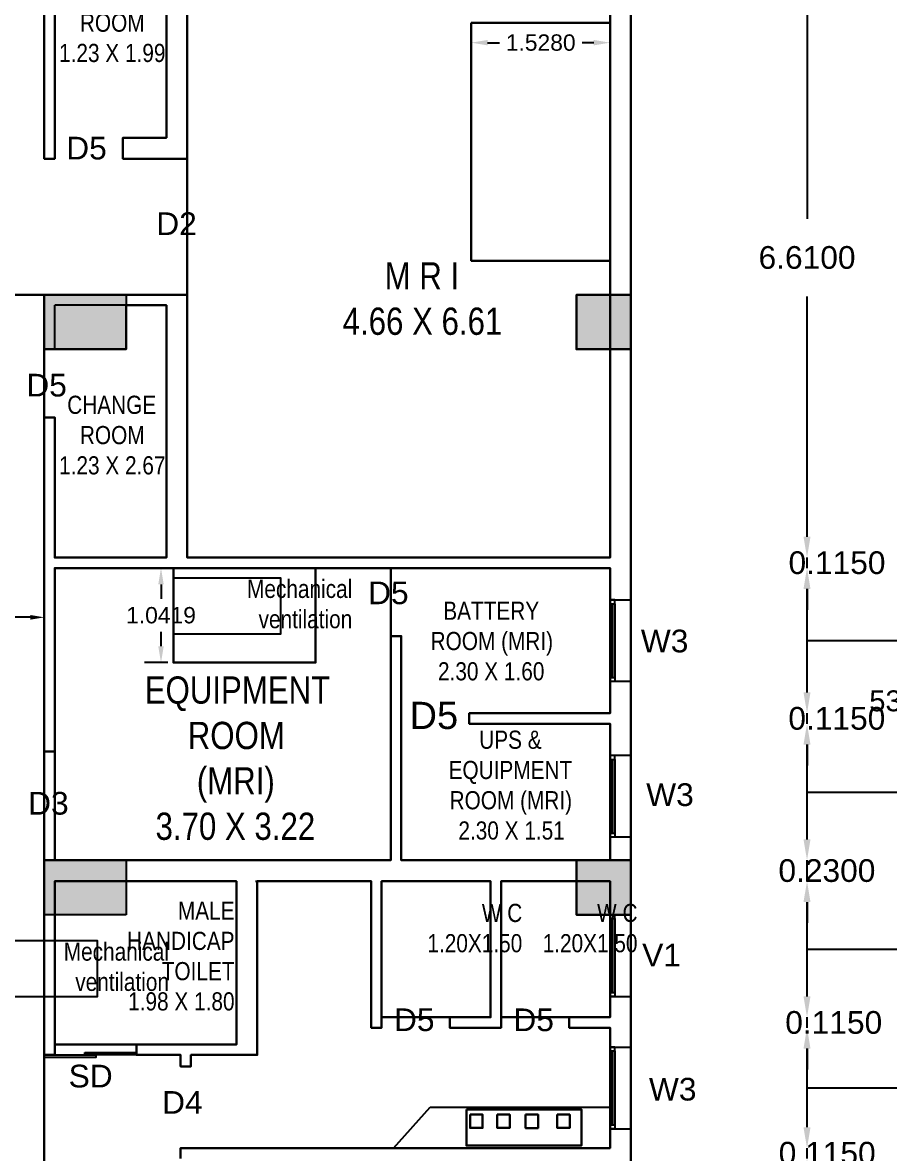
# Model space of a CAD drawing. Header units: metres. Extents: x -38 to 401, y 28 to 287.
# Drawn here: x 226.16 to 235.71, y 183.89 to 196.35 of the extents above; entities that cross this region are included whole.
import ezdxf

# ---------------------------------------------------------------- set-up
doc = ezdxf.new("R2010")
doc.units = ezdxf.units.M
for name, color, linetype in [('BLK_1_FLR_0_AC_ROOM_12', 117, 'Continuous'), ('BLK_1_FLR_0_AC_ROOM_6', 117, 'Continuous'), ('BLK_1_FLR_0_ACROOM_12_LIGHT_VENTILATION_1', 117, 'Continuous'), ('BLK_1_FLR_0_ACROOM_6_LIGHT_VENTILATION_1', 117, 'Continuous'), ('BLK_1_FLR_0_BLT_UP_AREA', 1, 'Continuous'), ('BLK_1_FLR_0_CARPET_AREA', 10, 'Continuous'), ('BLK_1_FLR_0_SP_WC', 140, 'Continuous'), ('PATH_WAY', 140, 'Continuous'), ('UBEAM', 1, 'Continuous'), ('UHATCH', 8, 'Continuous')]:
    doc.layers.add(name, color=color, linetype=linetype)
for name, color, linetype, lineweight in [('BLK_1_FLR_0_WASH', 4, 'Continuous', 30), ('BLK_1_FLR_0_WATER_CLOSET', 4, 'Continuous', 30), ('UCOLUMN', 6, 'Continuous', 30)]:
    doc.layers.add(name, color=color, linetype=linetype, lineweight=lineweight)
doc.styles.get("Standard").update_dxf_attribs({"font": 'arial.ttf'})
doc.dimstyles.get("Standard").update_dxf_attribs({"dimtxt": 0.18, "dimasz": 0.18, "dimexe": 0.18, "dimexo": 0.0625, "dimgap": 0.09, "dimtad": 0, "dimtih": 1, "dimtoh": 1, "dimdec": 4, "dimzin": 0, "dimdsep": 46, "dimtxsty": 'Standard', "dimcen": 0.09, "dimadec": 0, "dimazin": 0, "dimtfac": 1, "dimtdec": 4, "dimtofl": 0, "dimtmove": 0, "dimatfit": 3, "dimfxl": 0, "dimtolj": 1, "dimtzin": 0, "dimarcsym": 0})
doc.dimstyles.new('STANDARD$0', dxfattribs={"dimtxt": 7, "dimasz": 3, "dimexe": 3, "dimexo": 1, "dimgap": 1.5, "dimtad": 1, "dimdec": 1, "dimzin": 1, "dimdsep": 46, "dimlunit": 4, "dimtxsty": 'Standard', "dimblk": 'OBLIQUE', "dimcen": 0.09375, "dimdle": 1, "dimclrd": 8, "dimclre": 8, "dimclrt": 7, "dimadec": 1, "dimazin": 0, "dimtfac": 1, "dimtdec": 1, "dimtix": 1, "dimtmove": 2, "dimatfit": 3, "dimldrblk": 'ARCHTICK', "dimfxl": 0, "dimfrac": 2, "dimtolj": 1, "dimtzin": 0, "dimarcsym": 0})

# ---------------------------------------------------------------- blocks, each defined once
blk = doc.blocks.new('*D188')
at = {"color": 0, "lineweight": -2}
for p, q in [((235.888, 215.32), (235.888, 188.992)), ((235.888, 162.43), (235.888, 188.757))]:
    blk.add_line(p, q, dxfattribs=at)
at = {"color": 0}
for points in [[(235.85, 215.32), (235.927, 215.32), (235.888, 215.55)], [(235.85, 162.43), (235.927, 162.43), (235.888, 162.2)]]:
    blk.add_solid(points, dxfattribs=at)
at = {"layer": 'Defpoints', "color": 0}
for p in [(234.362, 215.55), (232.862, 162.2), (235.888, 162.2)]:
    blk.add_point(p, dxfattribs=at)
at = {"color": 0, "lineweight": 25, "insert": (235.888, 188.875), "char_height": 0.23, "attachment_point": 5}
blk.add_mtext('\\A1;53.35', dxfattribs=at)
blk = doc.blocks.new('900 X 900')
at = {"linetype": 'Continuous'}
h = blk.add_hatch(color=256, dxfattribs=at)
h.dxf.hatch_style = 1
h.paths.add_polyline_path([(0, 150), (900, 150), (900, 750), (0, 750)])
blk.add_lwpolyline([(0, 150), (900, 150), (900, 750), (0, 750)], close=True, dxfattribs=at)
blk = doc.blocks.new('600X600')
at = {"layer": 'UHATCH', "linetype": 'Continuous'}
h = blk.add_hatch(color=256, dxfattribs=at)
h.dxf.hatch_style = 1
h.paths.add_polyline_path([(600, 600), (0, 600), (0, 0), (600, 0)])
at = {"layer": 'UCOLUMN', "linetype": 'Continuous'}
blk.add_lwpolyline([(0, 0), (600, 0), (600, 600), (0, 600)], close=True, dxfattribs=at)
blk = doc.blocks.new('750 x 750')
blk.add_blockref('600X600', (0, 75))
blk = doc.blocks.new('COLUMN LAYOUT')
at = {"layer": 'UBEAM', "color": 7, "linetype": 'Continuous', "xscale": -1}
for name, p in [('900 X 900', (-5335, 17940)), ('750 x 750', (225, 18015)), ('900 X 900', (-5335, 11710)), ('750 x 750', (225, 11785))]:
    blk.add_blockref(name, p, dxfattribs=at)
blk = doc.blocks.new('*D610')
at = {"color": 0, "lineweight": -2}
for p, q in [((234.801, 184.178), (234.801, 184.408)), ((234.801, 183.833), (234.801, 183.948)), ((234.801, 183.603), (234.801, 183.373))]:
    blk.add_line(p, q, dxfattribs=at)
at = {"color": 0}
for points in [[(234.762, 184.178), (234.839, 184.178), (234.801, 183.948)], [(234.762, 183.603), (234.839, 183.603), (234.801, 183.833)]]:
    blk.add_solid(points, dxfattribs=at)
at = {"layer": 'Defpoints', "color": 0}
for p in [(232.632, 183.948), (234.801, 183.948), (232.632, 183.833)]:
    blk.add_point(p, dxfattribs=at)
at = {"color": 0, "lineweight": 25, "insert": (235.023, 183.891), "char_height": 0.25, "attachment_point": 5}
blk.add_mtext('\\A1;0.1150', dxfattribs=at)
blk = doc.blocks.new('*D611')
at = {"color": 0, "lineweight": -2}
for p, q in [((234.801, 184.178), (234.801, 185.045)), ((234.801, 184.612), (235.642, 184.612)), ((235.642, 184.612), (236.242, 184.612))]:
    blk.add_line(p, q, dxfattribs=at)
at = {"color": 0}
for points in [[(234.762, 185.045), (234.839, 185.045), (234.801, 185.275)], [(234.762, 184.178), (234.839, 184.178), (234.801, 183.948)]]:
    blk.add_solid(points, dxfattribs=at)
at = {"layer": 'Defpoints', "color": 0}
for p in [(232.632, 185.275), (234.801, 185.275), (232.632, 183.948)]:
    blk.add_point(p, dxfattribs=at)
at = {"color": 0, "lineweight": 25, "insert": (237.05, 184.612), "char_height": 0.25, "attachment_point": 5}
blk.add_mtext('\\A1;1.3265', dxfattribs=at)
blk = doc.blocks.new('*D612')
at = {"color": 0, "lineweight": -2}
for p, q in [((234.801, 185.62), (234.801, 185.85)), ((234.801, 185.275), (234.801, 185.39)), ((234.801, 185.045), (234.801, 184.815))]:
    blk.add_line(p, q, dxfattribs=at)
at = {"color": 0}
for points in [[(234.762, 185.62), (234.839, 185.62), (234.801, 185.39)], [(234.762, 185.045), (234.839, 185.045), (234.801, 185.275)]]:
    blk.add_solid(points, dxfattribs=at)
at = {"layer": 'Defpoints', "color": 0}
for p in [(232.632, 185.39), (234.801, 185.39), (232.632, 185.275)]:
    blk.add_point(p, dxfattribs=at)
at = {"color": 0, "lineweight": 25, "insert": (235.095, 185.332), "char_height": 0.25, "attachment_point": 5}
blk.add_mtext('\\A1;0.1150', dxfattribs=at)
blk = doc.blocks.new('*D651')
at = {"color": 0, "lineweight": -2}
for p, q in [((234.801, 185.62), (234.801, 186.66)), ((234.801, 186.14), (235.641, 186.14)), ((235.641, 186.14), (236.241, 186.14))]:
    blk.add_line(p, q, dxfattribs=at)
at = {"color": 0}
for points in [[(234.762, 186.66), (234.839, 186.66), (234.801, 186.89)], [(234.762, 185.62), (234.839, 185.62), (234.801, 185.39)]]:
    blk.add_solid(points, dxfattribs=at)
at = {"layer": 'Defpoints', "color": 0}
for p in [(232.632, 186.89), (234.801, 186.89), (232.632, 185.39)]:
    blk.add_point(p, dxfattribs=at)
at = {"color": 0, "lineweight": 25, "insert": (237.048, 186.14), "char_height": 0.25, "attachment_point": 5}
blk.add_mtext('\\A1;1.5000', dxfattribs=at)
blk = doc.blocks.new('*D652')
at = {"color": 0, "lineweight": -2}
for p, q in [((234.801, 187.35), (234.801, 187.58)), ((234.801, 186.89), (234.801, 187.12)), ((234.801, 186.66), (234.801, 186.43))]:
    blk.add_line(p, q, dxfattribs=at)
at = {"color": 0}
for points in [[(234.762, 187.35), (234.839, 187.35), (234.801, 187.12)], [(234.762, 186.66), (234.839, 186.66), (234.801, 186.89)]]:
    blk.add_solid(points, dxfattribs=at)
at = {"layer": 'Defpoints', "color": 0}
for p in [(232.632, 187.12), (234.801, 187.12), (232.632, 186.89)]:
    blk.add_point(p, dxfattribs=at)
at = {"color": 0, "lineweight": 25, "insert": (235.02, 187.005), "char_height": 0.25, "attachment_point": 5}
blk.add_mtext('\\A1;0.2300', dxfattribs=at)
blk = doc.blocks.new('*D653')
at = {"color": 0, "lineweight": -2}
for p, q in [((234.801, 187.35), (234.801, 188.395)), ((234.801, 187.872), (235.641, 187.872)), ((235.641, 187.872), (236.241, 187.872))]:
    blk.add_line(p, q, dxfattribs=at)
at = {"color": 0}
for points in [[(234.762, 188.395), (234.839, 188.395), (234.801, 188.625)], [(234.762, 187.35), (234.839, 187.35), (234.801, 187.12)]]:
    blk.add_solid(points, dxfattribs=at)
at = {"layer": 'Defpoints', "color": 0}
for p in [(232.632, 188.625), (234.801, 188.625), (232.632, 187.12)]:
    blk.add_point(p, dxfattribs=at)
at = {"color": 0, "lineweight": 25, "insert": (237.048, 187.872), "char_height": 0.25, "attachment_point": 5}
blk.add_mtext('\\A1;1.5050', dxfattribs=at)
blk = doc.blocks.new('*D654')
at = {"color": 0, "lineweight": -2}
for p, q in [((234.801, 188.97), (234.801, 189.2)), ((234.801, 188.625), (234.801, 188.74)), ((234.801, 188.395), (234.801, 188.165))]:
    blk.add_line(p, q, dxfattribs=at)
at = {"color": 0}
for points in [[(234.762, 188.97), (234.839, 188.97), (234.801, 188.74)], [(234.762, 188.395), (234.839, 188.395), (234.801, 188.625)]]:
    blk.add_solid(points, dxfattribs=at)
at = {"layer": 'Defpoints', "color": 0}
for p in [(232.632, 188.74), (232.632, 188.625), (234.801, 188.74)]:
    blk.add_point(p, dxfattribs=at)
at = {"color": 0, "lineweight": 25, "insert": (235.129, 188.682), "char_height": 0.25, "attachment_point": 5}
blk.add_mtext('\\A1;0.1150', dxfattribs=at)
blk = doc.blocks.new('*D655')
at = {"color": 0, "lineweight": -2}
for p, q in [((234.801, 188.97), (234.801, 190.11)), ((234.801, 189.54), (235.641, 189.54)), ((235.641, 189.54), (236.241, 189.54))]:
    blk.add_line(p, q, dxfattribs=at)
at = {"color": 0}
for points in [[(234.762, 190.11), (234.839, 190.11), (234.801, 190.34)], [(234.762, 188.97), (234.839, 188.97), (234.801, 188.74)]]:
    blk.add_solid(points, dxfattribs=at)
at = {"layer": 'Defpoints', "color": 0}
for p in [(232.632, 190.34), (234.801, 190.34), (232.632, 188.74)]:
    blk.add_point(p, dxfattribs=at)
at = {"color": 0, "lineweight": 25, "insert": (237.048, 189.54), "char_height": 0.25, "attachment_point": 5}
blk.add_mtext('\\A1;1.6000', dxfattribs=at)
blk = doc.blocks.new('*D656')
at = {"color": 0, "lineweight": -2}
for p, q in [((234.801, 190.685), (234.801, 190.915)), ((234.801, 190.34), (234.801, 190.455)), ((234.801, 190.11), (234.801, 189.88))]:
    blk.add_line(p, q, dxfattribs=at)
at = {"color": 0}
for points in [[(234.762, 190.685), (234.839, 190.685), (234.801, 190.455)], [(234.762, 190.11), (234.839, 190.11), (234.801, 190.34)]]:
    blk.add_solid(points, dxfattribs=at)
at = {"layer": 'Defpoints', "color": 0}
for p in [(232.632, 190.455), (234.801, 190.455), (232.632, 190.34)]:
    blk.add_point(p, dxfattribs=at)
at = {"color": 0, "lineweight": 25, "insert": (235.131, 190.397), "char_height": 0.25, "attachment_point": 5}
blk.add_mtext('\\A1;0.1150', dxfattribs=at)
blk = doc.blocks.new('*D657')
at = {"color": 0, "lineweight": -2}
for p, q in [((234.801, 196.835), (234.801, 194.187)), ((234.801, 190.685), (234.801, 193.332))]:
    blk.add_line(p, q, dxfattribs=at)
at = {"color": 0}
for points in [[(234.762, 196.835), (234.839, 196.835), (234.801, 197.065)], [(234.762, 190.685), (234.839, 190.685), (234.801, 190.455)]]:
    blk.add_solid(points, dxfattribs=at)
at = {"layer": 'Defpoints', "color": 0}
for p in [(232.632, 197.065), (234.801, 197.065), (232.632, 190.455)]:
    blk.add_point(p, dxfattribs=at)
at = {"color": 0, "lineweight": 25, "insert": (234.801, 193.76), "char_height": 0.25, "attachment_point": 5}
blk.add_mtext('\\A1;6.6100', dxfattribs=at)
blk = doc.blocks.new('*D724')
at = {"layer": 'Defpoints', "color": 0}
for p in [(224.002, 189.786), (226.402, 189.797), (226.402, 189.786)]:
    blk.add_point(p, dxfattribs=at)
at = {"layer": 'PATH_WAY', "color": 0, "lineweight": -2}
for p, q in [((224.002, 189.786), (224.002, 189.797)), ((224.154, 189.797), (224.934, 189.797)), ((226.249, 189.797), (225.469, 189.797)), ((226.402, 189.786), (226.402, 189.797))]:
    blk.add_line(p, q, dxfattribs=at)
at = {"layer": 'PATH_WAY', "color": 0}
for points in [[(224.154, 189.822), (224.154, 189.771), (224.002, 189.797)], [(226.249, 189.822), (226.249, 189.771), (226.402, 189.797)]]:
    blk.add_solid(points, dxfattribs=at)
at = {"layer": 'PATH_WAY', "color": 0, "lineweight": 30, "insert": (225.202, 189.797), "char_height": 0.2032, "attachment_point": 5}
blk.add_mtext('\\A1;2.40', dxfattribs=at)
blk = doc.blocks.new('*D940')
at = {"layer": 'BLK_1_FLR_0_ACROOM_12_LIGHT_VENTILATION_1', "color": 0, "lineweight": -2}
for p, q in [((227.761, 190.34), (227.507, 190.34)), ((227.687, 190.16), (227.687, 190.001)), ((227.687, 189.478), (227.687, 189.637)), ((227.761, 189.298), (227.507, 189.298))]:
    blk.add_line(p, q, dxfattribs=at)
at = {"layer": 'BLK_1_FLR_0_ACROOM_12_LIGHT_VENTILATION_1', "color": 0}
for points in [[(227.657, 190.16), (227.717, 190.16), (227.687, 190.34)], [(227.657, 189.478), (227.717, 189.478), (227.687, 189.298)]]:
    blk.add_solid(points, dxfattribs=at)
at = {"layer": 'Defpoints', "color": 0}
for p in [(227.687, 190.34), (227.823, 190.34), (227.823, 189.298)]:
    blk.add_point(p, dxfattribs=at)
at = {"layer": 'BLK_1_FLR_0_ACROOM_12_LIGHT_VENTILATION_1', "color": 0, "lineweight": 30, "insert": (227.687, 189.819), "char_height": 0.18, "attachment_point": 5}
blk.add_mtext('\\A1;1.0419', dxfattribs=at)
blk = doc.blocks.new('*D941')
at = {"layer": 'BLK_1_FLR_0_ACROOM_6_LIGHT_VENTILATION_1', "color": 0, "lineweight": -2}
for p, q in [((231.104, 196.286), (231.104, 195.948)), ((232.632, 196.286), (232.632, 195.948)), ((231.284, 196.128), (231.413, 196.128)), ((232.452, 196.128), (232.323, 196.128))]:
    blk.add_line(p, q, dxfattribs=at)
at = {"layer": 'BLK_1_FLR_0_ACROOM_6_LIGHT_VENTILATION_1', "color": 0}
for points in [[(231.284, 196.158), (231.284, 196.098), (231.104, 196.128)], [(232.452, 196.158), (232.452, 196.098), (232.632, 196.128)]]:
    blk.add_solid(points, dxfattribs=at)
at = {"layer": 'Defpoints', "color": 0}
for p in [(231.104, 196.348), (232.632, 196.348), (232.632, 196.128)]:
    blk.add_point(p, dxfattribs=at)
at = {"layer": 'BLK_1_FLR_0_ACROOM_6_LIGHT_VENTILATION_1', "color": 0, "lineweight": 30, "insert": (231.868, 196.128), "char_height": 0.18, "attachment_point": 5}
blk.add_mtext('\\A1;1.5280', dxfattribs=at)

msp = doc.modelspace()

# ---------------------------------------------------------------- linework, layer by layer
at = {"color": 7, "lineweight": 25}
for p, q in [((226.40182, 197.77979), (226.40182, 194.84979)), ((232.86182, 189.98979), (232.86182, 197.49229)), ((226.51682, 194.84979), (226.51682, 197.06479)), ((227.74682, 197.06479), (227.74682, 195.07979)), ((227.97682, 194.84979), (227.97682, 197.06479)), ((232.63182, 197.06479), (232.63182, 190.45479)), ((227.26682, 195.07979), (227.74682, 195.07979)), ((227.26682, 194.84979), (227.26682, 195.07979)), ((226.40182, 194.84979), (226.51682, 194.84979)), ((227.26682, 194.84979), (227.97682, 194.84979)), ((227.74682, 193.34979), (226.40182, 193.34979)), ((226.40182, 193.34979), (226.40182, 192.74979)), ((226.51682, 192.74979), (226.51682, 193.23479)), ((227.74682, 193.23479), (226.51682, 193.23479)), ((227.97682, 193.34979), (227.74682, 193.34979)), ((227.74682, 193.23479), (227.74682, 190.45479)), ((227.97682, 190.45479), (227.97682, 193.34979)), ((226.40182, 192.74979), (226.51682, 192.74979)), ((226.40182, 191.99979), (226.40182, 188.31979)), ((226.40182, 191.99979), (226.51682, 191.99979)), ((226.51682, 190.45479), (226.51682, 191.99979)), ((227.74682, 190.45479), (226.51682, 190.45479)), ((232.63182, 190.45479), (227.97682, 190.45479)), ((226.51682, 188.31979), (226.51682, 190.33979)), ((226.51682, 190.33979), (232.63182, 190.33979)), ((232.63182, 190.33979), (232.63182, 189.98979)), ((232.63181, 189.98979), (232.86182, 189.98979)), ((232.86181, 189.08979), (232.86181, 189.98979)), ((232.63182, 189.10584), (232.63181, 189.9472)), ((232.65238, 189.13238), (232.65237, 189.9472)), ((232.6609, 189.13238), (232.66089, 189.9472)), ((232.68292, 189.9472), (232.68293, 189.10584)), ((230.33182, 189.58979), (230.21682, 189.58979)), ((230.21682, 189.58979), (230.21682, 187.11979)), ((230.33182, 187.11979), (230.33182, 189.58979)), ((232.63182, 189.08979), (232.63182, 188.73979)), ((232.86182, 189.08979), (232.63182, 189.08979)), ((232.86182, 188.27479), (232.86182, 189.08979)), ((232.63182, 188.73979), (231.08182, 188.73979)), ((231.08182, 188.73979), (231.08182, 188.62479)), ((231.08182, 188.62479), (232.63182, 188.62479)), ((232.63182, 188.62479), (232.63182, 188.27479)), ((226.40182, 188.31979), (226.51682, 188.31979)), ((232.86181, 188.27479), (232.63181, 188.27479)), ((232.86181, 187.37479), (232.86181, 188.27479)), ((232.63182, 187.39084), (232.63181, 188.2322)), ((232.65238, 187.41738), (232.65237, 188.2322)), ((232.6609, 187.41738), (232.66089, 188.2322)), ((232.68292, 188.2322), (232.68293, 187.39084)), ((232.63182, 187.37479), (232.63182, 187.11979)), ((232.86182, 187.37479), (232.63182, 187.37479)), ((232.86182, 186.51979), (232.86182, 187.37479)), ((230.21682, 187.11979), (226.40182, 187.11979)), ((226.40182, 187.11979), (226.40182, 184.97479)), ((232.63182, 187.11979), (230.33182, 187.11979)), ((226.51682, 184.97479), (226.51682, 186.88979)), ((226.51682, 186.88979), (228.49682, 186.88979)), ((228.51682, 185.08979), (228.51682, 186.88979)), ((228.72682, 186.88979), (230.00182, 186.88979)), ((228.74682, 184.97479), (228.74682, 186.88979)), ((230.00182, 186.88979), (230.00182, 185.27479)), ((230.11682, 186.88979), (231.31682, 186.88979)), ((230.11682, 185.27479), (230.11682, 186.88979)), ((231.31682, 186.88979), (231.31682, 185.38979)), ((231.43182, 185.27479), (231.43182, 186.88979)), ((231.43209, 186.88979), (232.63182, 186.88979)), ((232.63182, 186.88979), (232.63182, 186.51979)), ((232.63182, 186.51979), (232.86181, 186.51979)), ((232.86181, 185.61979), (232.86181, 186.51979)), ((232.63182, 185.63584), (232.63181, 186.4772)), ((232.65238, 185.66238), (232.65237, 186.4772)), ((232.6609, 185.66238), (232.66089, 186.4772)), ((232.68292, 186.4772), (232.68293, 185.63584)), ((232.63182, 185.61979), (232.63182, 185.38979)), ((232.63182, 185.61979), (232.86181, 185.61979)), ((232.86182, 185.06154), (232.86182, 185.61979)), ((231.31682, 185.38979), (230.86682, 185.38979)), ((230.86682, 185.38979), (230.86682, 185.27479)), ((232.63182, 185.38979), (232.18182, 185.38979)), ((232.18182, 185.38979), (232.18182, 185.27479)), ((230.00182, 185.27479), (230.11682, 185.27479)), ((230.86682, 185.27479), (231.43182, 185.27479)), ((232.18182, 185.27479), (232.63182, 185.27479)), ((232.63182, 185.27479), (232.63182, 185.06154)), ((228.51682, 185.08979), (227.41682, 185.08979)), ((227.41682, 185.08979), (227.41682, 184.97479)), ((232.63182, 184.17759), (232.63181, 185.01895)), ((232.63182, 185.06154), (232.86181, 185.06154)), ((232.65238, 184.20413), (232.65237, 185.01895)), ((232.6609, 184.20413), (232.66089, 185.01895)), ((232.68292, 185.01895), (232.68293, 184.17759)), ((232.86181, 184.16154), (232.86181, 185.06154)), ((226.40182, 184.97479), (226.51682, 184.97479)), ((227.41682, 184.97479), (227.90182, 184.97479)), ((227.90182, 184.84829), (227.90182, 184.97479)), ((228.01682, 184.97479), (228.74682, 184.97479)), ((228.01682, 184.84829), (228.01682, 184.97479)), ((227.90182, 184.84829), (228.01682, 184.84829)), ((230.65084, 184.39829), (232.6302, 184.39829)), ((232.63182, 184.16154), (232.63182, 183.94829)), ((232.63182, 184.16154), (232.86181, 184.16154)), ((232.86182, 183.54004), (232.86182, 184.16154)), ((227.90182, 183.83329), (227.90182, 183.94829)), ((227.90182, 183.94829), (232.63182, 183.94829))]:
    msp.add_line(p, q, dxfattribs=at)
at = {"color": 7, "lineweight": 30}
msp.add_lwpolyline([(224.00182, 180.49979), (226.40182, 180.49979), (226.40182, 193.34979), (224.00182, 193.34979)], close=True, dxfattribs=at)
at = {"color": 7, "lineweight": 25}
for points in [[(227.82311, 190.23315), (229.00254, 190.23315), (229.00254, 189.61173), (227.82311, 189.61173)], [(232.63181, 189.9472), (232.68292, 189.9472), (232.68292, 189.98979), (232.63181, 189.98979)], [(232.63182, 189.13238), (232.68293, 189.13238), (232.68293, 189.08979), (232.63182, 189.08979)], [(232.63181, 188.2322), (232.68292, 188.2322), (232.68292, 188.27479), (232.63181, 188.27479)], [(232.63182, 187.41738), (232.68293, 187.41738), (232.68293, 187.37479), (232.63182, 187.37479)], [(232.63181, 186.4772), (232.68292, 186.4772), (232.68292, 186.51979), (232.63181, 186.51979)], [(225.80478, 186.23697), (226.98421, 186.23697), (226.98421, 185.61555), (225.80478, 185.61555)], [(232.63182, 185.66238), (232.68293, 185.66238), (232.68293, 185.61979), (232.63182, 185.61979)], [(232.63181, 185.01895), (232.68292, 185.01895), (232.68292, 185.06154), (232.63181, 185.06154)], [(226.40182, 184.97479), (226.97041, 184.97479), (226.97041, 184.94646), (226.40182, 184.94646)], [(226.84824, 185.00312), (227.41682, 185.00312), (227.41682, 184.97479), (226.84824, 184.97479)], [(232.63182, 184.20413), (232.68293, 184.20413), (232.68293, 184.16154), (232.63182, 184.16154)]]:
    msp.add_lwpolyline(points, close=True, dxfattribs=at)
msp.add_lwpolyline([(230.24751, 183.94829), (230.65084, 184.39829)], dxfattribs=at)
at = {"layer": 'BLK_1_FLR_0_AC_ROOM_12', "color": 2, "lineweight": 30}
msp.add_lwpolyline([(230.21682, 187.11979), (226.51682, 187.11979), (226.51682, 190.33979), (230.21682, 190.33979)], close=True, dxfattribs=at)
at = {"layer": 'BLK_1_FLR_0_AC_ROOM_6', "color": 2, "lineweight": 30}
msp.add_lwpolyline([(232.63182, 190.45479), (227.97682, 190.45479), (227.97682, 197.06479), (232.63182, 197.06479)], close=True, dxfattribs=at)
at = {"layer": 'BLK_1_FLR_0_ACROOM_12_LIGHT_VENTILATION_1', "color": 2, "lineweight": 30}
msp.add_lwpolyline([(227.82311, 190.33979), (229.38899, 190.33979), (229.38899, 189.29787), (227.82311, 189.29787)], close=True, dxfattribs=at)
at = {"layer": 'BLK_1_FLR_0_ACROOM_6_LIGHT_VENTILATION_1', "color": 2, "lineweight": 30}
msp.add_lwpolyline([(231.10383, 196.34811), (232.63182, 196.34811), (232.63182, 193.72486), (231.10383, 193.72486)], close=True, dxfattribs=at)
at = {"layer": 'BLK_1_FLR_0_BLT_UP_AREA', "color": 12, "lineweight": 30}
msp.add_lwpolyline([(211.31182, 162.19968), (211.31182, 215.54979), (234.36182, 215.54979), (234.36182, 205.57979), (232.86182, 205.57979), (232.86182, 162.19968)], close=True, dxfattribs=at)
at = {"layer": 'BLK_1_FLR_0_CARPET_AREA', "color": 15, "linetype": 'Continuous', "lineweight": 30}
for points in [[(226.40182, 197.77979), (226.40182, 194.84979), (226.51682, 194.84979), (226.51682, 197.06479)], [(232.63182, 197.06479), (232.63182, 193.34979), (232.26182, 193.34979), (232.26182, 192.74979), (232.63182, 192.74979), (232.63182, 190.45479), (227.97682, 190.45479), (227.97682, 193.34979), (226.40182, 193.34979), (226.40182, 192.74979), (227.30182, 192.74979), (227.30182, 193.23479), (227.74682, 193.23479), (227.74682, 190.45479), (226.51682, 190.45479), (226.51682, 191.99979), (226.40182, 191.99979), (226.40182, 188.31979), (226.51682, 188.31979), (226.51682, 190.33979), (232.63182, 190.33979), (232.63182, 188.73979), (231.08182, 188.73979), (231.08182, 188.62479), (232.63182, 188.62479), (232.63182, 187.11979), (230.33182, 187.11979), (230.33182, 189.58979), (230.21682, 189.58979), (230.21682, 187.11979), (226.40182, 187.11979), (226.40182, 184.97479), (226.51682, 184.97479), (226.51682, 186.88979), (228.51682, 186.88979), (228.51682, 185.08979), (227.41682, 185.08979), (227.41682, 184.97479), (227.90182, 184.97479), (227.90182, 184.84829), (228.01682, 184.84829), (228.01682, 184.97479), (228.74682, 184.97479), (228.74682, 186.88979), (230.00182, 186.88979), (230.00182, 185.27479), (230.11682, 185.27479), (230.11682, 186.88979), (231.31682, 186.88979), (231.31682, 185.38979), (230.86682, 185.38979), (230.86682, 185.27479), (231.43182, 185.27479), (231.43182, 186.88979), (232.63182, 186.88979), (232.63182, 185.38979), (232.18182, 185.38979), (232.18182, 185.27479), (232.63182, 185.27479), (232.63182, 183.94829), (227.90182, 183.94829), (227.90182, 183.83329)], [(227.74682, 197.06479), (227.74682, 195.07979), (227.26682, 195.07979), (227.26682, 194.84979), (227.97682, 194.84979), (227.97682, 197.06479)]]:
    msp.add_lwpolyline(points, dxfattribs=at)
at = {"layer": 'BLK_1_FLR_0_SP_WC', "color": 1, "lineweight": 30}
msp.add_lwpolyline([(228.51682, 186.88979), (226.51682, 186.88979), (226.51682, 185.08979), (228.51682, 185.08979)], close=True, dxfattribs=at)
at = {"layer": 'BLK_1_FLR_0_WASH', "color": 55, "lineweight": 30}
msp.add_lwpolyline([(231.04935, 184.37583), (232.31622, 184.37583), (232.31622, 183.97583), (231.04935, 183.97583)], close=True, dxfattribs=at)
at = {"layer": 'BLK_1_FLR_0_WASH', "color": 60, "lineweight": 30}
for points in [[(231.09002, 184.31919), (231.22802, 184.31919), (231.22802, 184.17067), (231.09002, 184.17067)], [(231.38944, 184.31919), (231.52744, 184.31919), (231.52744, 184.17067), (231.38944, 184.17067)], [(231.701, 184.3187), (231.839, 184.3187), (231.839, 184.17018), (231.701, 184.17018)], [(232.04961, 184.31919), (232.18761, 184.31919), (232.18761, 184.17067), (232.04961, 184.17067)]]:
    msp.add_lwpolyline(points, close=True, dxfattribs=at)
at = {"layer": 'BLK_1_FLR_0_WATER_CLOSET', "color": 1, "lineweight": 30}
for points in [[(231.31682, 185.38979), (230.11682, 185.38979), (230.11682, 186.88979), (231.31682, 186.88979)], [(232.63182, 185.38979), (231.43209, 185.38979), (231.43209, 186.88979), (232.63182, 186.88979)]]:
    msp.add_lwpolyline(points, close=True, dxfattribs=at)

# ---------------------------------------------------------------- block references
at = {"color": 7, "lineweight": 25, "xscale": 0.001, "yscale": 0.001, "zscale": 0.001}
msp.add_blockref('COLUMN LAYOUT', (232.63682, 174.65979), dxfattribs=at)
msp.add_blockref('COLUMN LAYOUT', (232.63682, 174.65979), dxfattribs=at)

# ---------------------------------------------------------------- texts
at = {"color": 7, "lineweight": 25}
for s, insert, char_height, width, attachment_point in [('{\\fArial Narrow|b0|i0|c0|p34;\\W7.9107; \\W1;CHANGE \\P\\W5.04903;  \\W1;ROOM \\P{\\W6.494211; }1.23 X 1.99}', (226.15045, 196.7818), 0.2, 1.9647468, 1), ('{\\fArial Narrow|b0|i0|c0|p34;\\W8.09666;    \\W1;M R I\\P\\W9.18135;   \\W1;4.66 X 6.61}', (227.05527, 193.70922), 0.3, 6.9552799, 1), ('{\\fArial Narrow|b0|i0|c0|p34;\\W7.9107; \\W1;CHANGE \\P\\W5.04903;  \\W1;ROOM \\P{\\W6.498494; }1.23 X 2.67}', (226.15045, 192.23825), 0.2, 1.9647468, 1), ('{\\fArial Narrow|b0|i0|c0|p34;Mechanical\\Pventilation}', (229.79315, 189.67401), 0.2, 2.774038, 9), ('{\\fArial Narrow|b0|i0|c0|p34;\\W7.27473; \\W1;BATTERY \\P{\\W5.079865; }ROOM (MRI)\\P{\\W6.359308; }2.30 X 1.60}', (230.33182, 189.96924), 0.2, 1.9647468, 1), ('{\\fArial Narrow|b0|i0|c0|p34;EQUIPMENT \\P{\\W4.958311; }ROOM \\P{\\W6.004349; }(MRI)\\P{\\W1.24739; }3.70 X 3.22}', (227.5076, 189.14542), 0.3, 1.9647468, 1), ('{\\fArial Narrow|b0|i0|c0|p34;\\W5.1015;  \\W1;UPS & \\P{\\W4.906417; }EQUIPMENT \\P{\\W5.079865; }ROOM (MRI)\\P{\\W6.603419; }2.30 X 1.51}', (230.54099, 188.5485), 0.2, 1.9647468, 1), ('{\\fArial Narrow|b0|i0|c0|p34;MALE HANDICAP TOILET\\P1.98 X 1.80}', (228.49682, 185.46263), 0.2, 1.8424125, 9), ('{\\fArial Narrow|b0|i0|c0|p34;W C\\P1.20X1.50}', (231.66502, 186.10381), 0.2, 1.8424125, 9), ('{\\fArial Narrow|b0|i0|c0|p34;W C\\P1.20X1.50}', (232.93397, 186.10381), 0.2, 1.8424125, 9), ('{\\fArial Narrow|b0|i0|c0|p34;Mechanical\\Pventilation}', (227.77482, 185.67783), 0.2, 2.774038, 9)]:
    msp.add_mtext(s, dxfattribs=dict(at, insert=insert, char_height=char_height, width=width, attachment_point=attachment_point))
at = {"color": 7, "lineweight": 25, "attachment_point": 1}
for s, insert, char_height in [('D5', (226.64333, 195.09149), 0.25), ('D2', (227.63477, 194.25868), 0.25), ('D5', (226.20364, 192.47977), 0.25), ('D5', (229.96726, 190.19146), 0.25), ('W3', (232.97086, 189.66107), 0.25), ('D5', (230.42353, 188.86623), 0.3), ('D3', (226.22377, 187.87318, -13428.15809), 0.25), ('W3', (233.02986, 187.96807), 0.25), ('V1', (232.98586, 186.20007), 0.25), ('D5', (230.25233, 185.48849), 0.25), ('D5', (231.56733, 185.48749), 0.25), ('SD', (226.66999, 184.86761), 0.25), ('W3', (233.05986, 184.72307), 0.25), ('D4', (227.6991, 184.57746, -21472.93065), 0.25)]:
    msp.add_mtext_dynamic_manual_height_columns(s, width=331.5310086, gutter_width=1000, heights=[0], dxfattribs=dict(at, insert=insert, char_height=char_height))

# ---------------------------------------------------------------- dimensions: what is measured, and where the dimension line sits
at = {"color": 7, "lineweight": 25}
dim = msp.add_linear_dim(base=(235.88817, 162.19979), p1=(234.36182, 215.54979), p2=(232.86182, 162.19979), angle=90, text='53.35', dimstyle='Standard', override={"dimscale": 1, "dimtxt": 0.23, "dimasz": 0.23, "dimgap": 0, "dimse1": 1, "dimse2": 1, "dimtmove": 1}, dxfattribs=at)
dim.commit()
dim.dimension.update_dxf_attribs({"geometry": '*D188', "text_midpoint": (235.88817, 188.87479)})
at = {"lineweight": 25}
for base, p1, p2, picture, middle in [((234.80075, 197.06479), (232.63182, 190.45479), (232.63182, 197.06479), '*D657', (234.80075, 193.75979)), ((234.80075, 190.33979), (232.63182, 188.73979), (232.63182, 190.33979), '*D655', (236.54132, 189.53979)), ((234.80075, 188.62479), (232.63182, 187.11979), (232.63182, 188.62479), '*D653', (236.54132, 187.87229)), ((234.80075, 186.88979), (232.63182, 185.38979), (232.63182, 186.88979), '*D651', (236.54132, 186.13979)), ((234.80075, 185.27479), (232.63182, 183.94829), (232.63182, 185.27479), '*D611', (236.54166, 184.61154))]:
    dim = msp.add_linear_dim(base=base, p1=p1, p2=p2, angle=90, dimstyle='Standard', override={"dimscale": 1, "dimtxt": 0.25, "dimasz": 0.23, "dimgap": 0.3, "dimpost": '\\X', "dimse1": 1, "dimse2": 1, "dimtmove": 1, "dimfxl": 25.4}, dxfattribs=at)
    dim.commit()
    dim.dimension.update_dxf_attribs({"geometry": picture, "text_midpoint": middle})
for base, p1, p2, picture, middle in [((234.80075, 190.45479), (232.63182, 190.33979), (232.63182, 190.45479), '*D656', (235.13081, 190.39729)), ((234.80075, 188.73979), (232.63182, 188.62479), (232.63182, 188.73979), '*D654', (235.12944, 188.68229)), ((234.80075, 187.11979), (232.63182, 186.88979), (232.63182, 187.11979), '*D652', (235.01996, 187.00479)), ((234.80075, 185.38979), (232.63182, 185.27479), (232.63182, 185.38979), '*D612', (235.09485, 185.33229)), ((234.80075, 183.94829), (232.63182, 183.83329), (232.63182, 183.94829), '*D610', (235.02262, 183.89079))]:
    dim = msp.add_linear_dim(base=base, p1=p1, p2=p2, angle=90, dimstyle='Standard', override={"dimscale": 1, "dimtxt": 0.25, "dimasz": 0.23, "dimgap": 0.3, "dimpost": '\\X', "dimse1": 1, "dimse2": 1, "dimtmove": 1, "dimfxl": 25.4}, dxfattribs=at)
    dim.commit()
    dim.dimension.update_dxf_attribs({"geometry": picture, "text_midpoint": middle, "dimtype": 128})
at = {"layer": 'BLK_1_FLR_0_ACROOM_12_LIGHT_VENTILATION_1', "color": 232, "lineweight": 30}
dim = msp.add_linear_dim(base=(227.68734, 190.33979), p1=(227.82311, 189.29787), p2=(227.82311, 190.33979), angle=90, dimstyle='STANDARD$0', override={"dimtxt": 0.18, "dimasz": 0.18, "dimexe": 0.18, "dimexo": 0.0625, "dimgap": 0.09, "dimtad": 0, "dimtih": 1, "dimtoh": 1, "dimdec": 4, "dimzin": 0, "dimlunit": 2, "dimpost": '', "dimcen": 0.09, "dimdle": 0, "dimclrd": 0, "dimclre": 0, "dimclrt": 0, "dimadec": 0, "dimtdec": 4, "dimtix": 0, "dimtofl": 0, "dimtmove": 0, "dimfrac": 0}, dxfattribs=at)
dim.commit()
dim.dimension.update_dxf_attribs({"geometry": '*D940', "text_midpoint": (227.68734, 189.81883)})
at = {"layer": 'BLK_1_FLR_0_ACROOM_6_LIGHT_VENTILATION_1', "color": 232, "lineweight": 30}
dim = msp.add_linear_dim(base=(232.63182, 196.12782), p1=(231.10383, 196.34811), p2=(232.63182, 196.34811), dimstyle='STANDARD$0', override={"dimtxt": 0.18, "dimasz": 0.18, "dimexe": 0.18, "dimexo": 0.0625, "dimgap": 0.09, "dimtad": 0, "dimtih": 1, "dimtoh": 1, "dimdec": 4, "dimzin": 0, "dimlunit": 2, "dimpost": '', "dimcen": 0.09, "dimdle": 0, "dimclrd": 0, "dimclre": 0, "dimclrt": 0, "dimadec": 0, "dimtdec": 4, "dimtix": 0, "dimtofl": 0, "dimtmove": 0, "dimfrac": 0}, dxfattribs=at)
dim.commit()
dim.dimension.update_dxf_attribs({"geometry": '*D941', "text_midpoint": (231.86783, 196.12782)})
at = {"layer": 'PATH_WAY', "color": 4, "lineweight": 30}
dim = msp.add_linear_dim(base=(226.40182, 189.79653), p1=(224.00182, 189.78624), p2=(226.40182, 189.78624), dimstyle='STANDARD$0', override={"dimscale": 0.001, "dimtxt": 203.2, "dimasz": 152.5, "dimexe": 0, "dimexo": 0, "dimgap": 2.286, "dimtad": 0, "dimtoh": 1, "dimdec": 2, "dimzin": 0, "dimlunit": 2, "dimpost": '', "dimcen": 2.286, "dimdle": 0, "dimclrd": 0, "dimclre": 0, "dimclrt": 0, "dimadec": 0, "dimtdec": 2, "dimtix": 0, "dimtofl": 0, "dimtmove": 0, "dimfxl": 89.5, "dimfxlon": 1, "dimfrac": 0}, dxfattribs=at)
dim.commit()
dim.dimension.update_dxf_attribs({"geometry": '*D724', "text_midpoint": (225.20182, 189.79653)})

doc.saveas('drawing.dxf')
